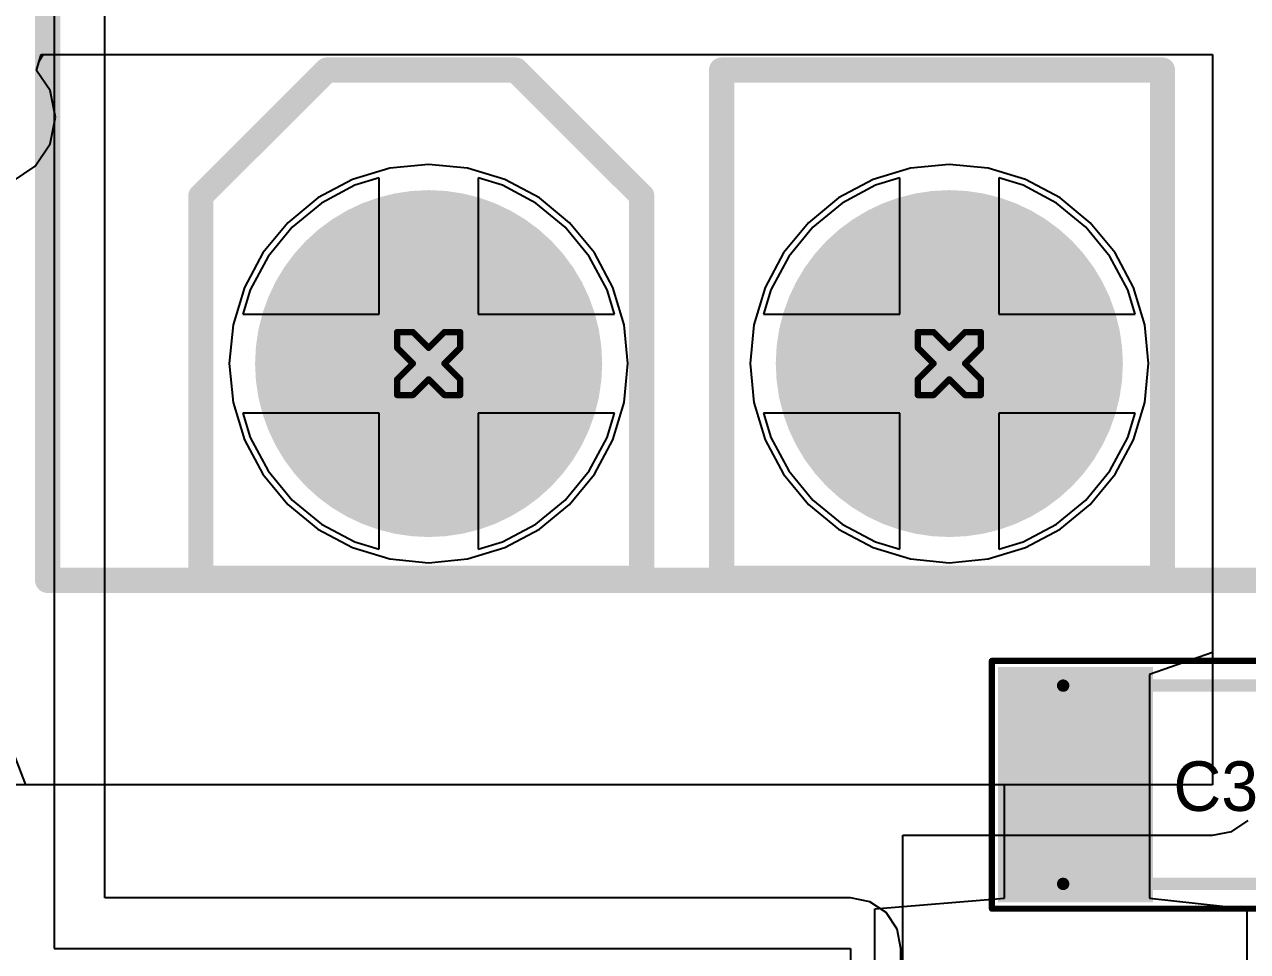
# Model space of a CAD drawing. Header units: millimetres. Extents: x 5 to 399, y 5 to 287.
# Drawn here: x 225.35 to 235.22, y 167.22 to 174.7 of the extents above; entities that cross this region are included whole.
import ezdxf

# ---------------------------------------------------------------- set-up
doc = ezdxf.new("R2010")
doc.units = ezdxf.units.MM
for name, color, linetype in [('BottomLayer', 5, 'Continuous'), ('BottomSolder', 6, 'Continuous'), ('DrillDrawing', 1, 'Continuous'), ('Mechanical13', 56, 'Continuous'), ('MidLayer1', 16, 'Continuous'), ('MidLayer2', 76, 'Continuous'), ('MultiLayer', 9, 'Continuous'), ('PadHoleLayer', 156, 'Continuous'), ('TopLayer', 1, 'Continuous'), ('TopOverlay', 2, 'Continuous'), ('TopPaste', 8, 'Continuous'), ('TopSolder', 216, 'Continuous')]:
    doc.layers.add(name, color=color, linetype=linetype)

# ---------------------------------------------------------------- blocks, each defined once
blk = doc.blocks.new('1206_C_67')
at = {"layer": 'Mechanical13', "const_width": 0.1}
for points in [[(1.6002, 0.8002), (-1.5998, 0.8002)], [(-1.5998, 0.8002), (-1.5998, -0.7999)], [(1.6002, 0.8002), (1.6002, -0.7999)], [(1.6002, -0.7999), (-1.5998, -0.7999)]]:
    blk.add_lwpolyline(points, dxfattribs=at)
at = {"layer": 'Mechanical13', "const_width": 0.05}
for points in [[(-1.6248, 0.8002, 1), (-1.5748, 0.8002, 1)], [(-1.6248, 0.8002, 1), (-1.5748, 0.8002, 1)], [(1.5752, 0.8002, 1), (1.6252, 0.8002, 1)], [(1.5752, 0.8002, 1), (1.6252, 0.8002, 1)], [(-1.6248, -0.7999, 1), (-1.5748, -0.7999, 1)], [(-1.6248, -0.7999, 1), (-1.5748, -0.7999, 1)], [(1.5752, -0.7999, 1), (1.6252, -0.7999, 1)], [(1.5752, -0.7999, 1), (1.6252, -0.7999, 1)]]:
    blk.add_lwpolyline(points, format="xyb", close=True, dxfattribs=at)
at = {"layer": 'TopLayer'}
for points in [[(-0.925, -0.9), (-0.925, 0.9), (-2.075, -0.9), (-2.075, 0.9)], [(2.075, -0.9), (2.075, 0.9), (0.925, -0.9), (0.925, 0.9)]]:
    blk.add_solid(points, dxfattribs=at)
at = {"layer": 'TopOverlay', "const_width": 0.05}
for points in [[(-2.2, 1), (-2.2, -1)], [(2.175, 1), (-2.2, 1)], [(2.175, 1), (2.175, -1)], [(2.175, -1), (-2.2, -1)]]:
    blk.add_lwpolyline(points, dxfattribs=at)
at = {"layer": 'TopOverlay', "const_width": 0.025}
for points in [[(-2.2125, 1, 1), (-2.1875, 1, 1)], [(-2.2125, 1, 1), (-2.1875, 1, 1)], [(2.1625, 1, 1), (2.1875, 1, 1)], [(2.1625, 1, 1), (2.1875, 1, 1)], [(-2.2125, -1, 1), (-2.1875, -1, 1)], [(-2.2125, -1, 1), (-2.1875, -1, 1)], [(2.1625, -1, 1), (2.1875, -1, 1)], [(2.1625, -1, 1), (2.1875, -1, 1)]]:
    blk.add_lwpolyline(points, format="xyb", close=True, dxfattribs=at)
at = {"layer": 'TopPaste'}
for points in [[(-0.925, -0.9), (-0.925, 0.9), (-2.075, -0.9), (-2.075, 0.9)], [(2.075, -0.9), (2.075, 0.9), (0.925, -0.9), (0.925, 0.9)]]:
    blk.add_solid(points, dxfattribs=at)
at = {"layer": 'TopSolder'}
for points in [[(-0.875, -0.95), (-0.875, 0.95), (-2.125, -0.95), (-2.125, 0.95)], [(2.125, -0.95), (2.125, 0.95), (0.875, -0.95), (0.875, 0.95)]]:
    blk.add_solid(points, dxfattribs=at)
blk = doc.blocks.new('MOLEX_M_______4P_90_180____172')
at = {"layer": 'BottomLayer', "const_width": 1.35}
for points in [[(-2.775, -2.75, 1), (-1.425, -2.75, 1)], [(1.425, -2.75, 1), (2.775, -2.75, 1)]]:
    blk.add_lwpolyline(points, format="xyb", close=True, dxfattribs=at)
at = {"layer": 'BottomSolder', "const_width": 1.4}
for points in [[(-2.8, -2.75, 1), (-1.4, -2.75, 1)], [(1.4, -2.75, 1), (2.8, -2.75, 1)]]:
    blk.add_lwpolyline(points, format="xyb", close=True, dxfattribs=at)
at = {"layer": 'MidLayer1', "const_width": 1.35}
for points in [[(-2.775, -2.75, 1), (-1.425, -2.75, 1)], [(1.425, -2.75, 1), (2.775, -2.75, 1)]]:
    blk.add_lwpolyline(points, format="xyb", close=True, dxfattribs=at)
at = {"layer": 'MidLayer2', "const_width": 1.35}
for points in [[(-2.775, -2.75, 1), (-1.425, -2.75, 1)], [(1.425, -2.75, 1), (2.775, -2.75, 1)]]:
    blk.add_lwpolyline(points, format="xyb", close=True, dxfattribs=at)
at = {"layer": 'MultiLayer', "const_width": 1.35}
for points in [[(-2.775, -2.75, 1), (-1.425, -2.75, 1)], [(1.425, -2.75, 1), (2.775, -2.75, 1)]]:
    blk.add_lwpolyline(points, format="xyb", close=True, dxfattribs=at)
at = {"layer": 'PadHoleLayer', "const_width": 0.85}
for points in [[(-2.525, -2.75, 1), (-1.675, -2.75, 1)], [(1.675, -2.75, 1), (2.525, -2.75, 1)]]:
    blk.add_lwpolyline(points, format="xyb", close=True, dxfattribs=at)
at = {"layer": 'TopLayer', "const_width": 1.35}
for points in [[(-2.775, -2.75, 1), (-1.425, -2.75, 1)], [(1.425, -2.75, 1), (2.775, -2.75, 1)]]:
    blk.add_lwpolyline(points, format="xyb", close=True, dxfattribs=at)
at = {"layer": 'TopOverlay', "const_width": 0.2032}
for points in [[(-5.1734, -4.5), (-5.1734, 16.6438)], [(-3.937, -1.397), (-2.921, -0.381)], [(-2.921, -0.381), (-1.397, -0.381)], [(-1.397, -0.381), (-0.381, -1.397)], [(0.263, -0.928), (0.263, -0.381)], [(0.263, -0.381), (3.819, -0.381)], [(3.819, -0.928), (3.819, -0.381)], [(0.263, -4.484), (0.263, -0.928)], [(3.819, -4.484), (3.819, -0.928)], [(-3.937, -1.944), (-3.937, -1.397)], [(-0.381, -1.944), (-0.381, -1.397)], [(-3.937, -4.484), (-3.937, -1.944)], [(-0.381, -4.484), (-0.381, -1.944)], [(-5.1734, -4.5), (3.3629, -4.5)], [(-3.937, -4.484), (-0.381, -4.484)], [(0.263, -4.484), (3.819, -4.484)], [(3.3629, -4.5), (4.8088, -4.5)]]:
    blk.add_lwpolyline(points, dxfattribs=at)
at = {"layer": 'TopOverlay', "const_width": 0.1016}
for points in [[(-2.9718, -0.381, 1), (-2.8702, -0.381, 1)], [(-2.9718, -0.381, 1), (-2.8702, -0.381, 1)], [(-1.4478, -0.381, 1), (-1.3462, -0.381, 1)], [(-1.4478, -0.381, 1), (-1.3462, -0.381, 1)], [(0.2122, -0.381, 1), (0.3138, -0.381, 1)], [(0.2122, -0.381, 1), (0.3138, -0.381, 1)], [(3.7682, -0.381, 1), (3.8698, -0.381, 1)], [(3.7682, -0.381, 1), (3.8698, -0.381, 1)], [(0.2122, -0.928, 1), (0.3138, -0.928, 1)], [(0.2122, -0.928, 1), (0.3138, -0.928, 1)], [(3.7682, -0.928, 1), (3.8698, -0.928, 1)], [(3.7682, -0.928, 1), (3.8698, -0.928, 1)], [(-3.9878, -1.397, 1), (-3.8862, -1.397, 1)], [(-3.9878, -1.397, 1), (-3.8862, -1.397, 1)], [(-0.4318, -1.397, 1), (-0.3302, -1.397, 1)], [(-0.4318, -1.397, 1), (-0.3302, -1.397, 1)], [(-3.9878, -1.944, 1), (-3.8862, -1.944, 1)], [(-3.9878, -1.944, 1), (-3.8862, -1.944, 1)], [(-0.4318, -1.944, 1), (-0.3302, -1.944, 1)], [(-0.4318, -1.944, 1), (-0.3302, -1.944, 1)], [(-5.2242, -4.5, 1), (-5.1226, -4.5, 1)], [(-5.2242, -4.5, 1), (-5.1226, -4.5, 1)], [(-3.9878, -4.484, 1), (-3.8862, -4.484, 1)], [(-3.9878, -4.484, 1), (-3.8862, -4.484, 1)], [(-0.4318, -4.484, 1), (-0.3302, -4.484, 1)], [(-0.4318, -4.484, 1), (-0.3302, -4.484, 1)], [(0.2122, -4.484, 1), (0.3138, -4.484, 1)], [(0.2122, -4.484, 1), (0.3138, -4.484, 1)], [(3.3121, -4.5, 1), (3.4137, -4.5, 1)], [(3.3121, -4.5, 1), (3.4137, -4.5, 1)], [(3.7682, -4.484, 1), (3.8698, -4.484, 1)], [(3.7682, -4.484, 1), (3.8698, -4.484, 1)]]:
    blk.add_lwpolyline(points, format="xyb", close=True, dxfattribs=at)
at = {"layer": 'TopSolder', "const_width": 1.4}
for points in [[(-2.8, -2.75, 1), (-1.4, -2.75, 1)], [(1.4, -2.75, 1), (2.8, -2.75, 1)]]:
    blk.add_lwpolyline(points, format="xyb", close=True, dxfattribs=at)

msp = doc.modelspace()

# ---------------------------------------------------------------- linework, layer by layer
at = {"layer": 'BottomLayer'}
for p, q in [((225.45, 174.3284), (225.4863, 174.4554)), ((225.4863, 174.4554), (234.935, 174.4554)), ((234.935, 174.4554), (234.935, 168.5626)), ((225.5593, 174.1648), (225.45, 174.3284)), ((225.602, 173.9502), (225.5593, 174.1648)), ((225.5593, 173.7356), (225.602, 173.9502)), ((225.4377, 173.5537), (225.5593, 173.7356)), ((225.2558, 173.4321), (225.4377, 173.5537)), ((228.2988, 173.5386), (227.9971, 173.4471)), ((228.6124, 173.5695), (228.2988, 173.5386)), ((228.9261, 173.5386), (228.6124, 173.5695)), ((229.2277, 173.4471), (228.9261, 173.5386)), ((227.9971, 173.4471), (227.7192, 173.2986)), ((229.5056, 173.2986), (229.2277, 173.4471)), ((232.4124, 173.4602), (232.2164, 173.4007)), ((232.4124, 172.3618), (232.4124, 173.4602)), ((233.4084, 173.4007), (233.2124, 173.4602)), ((233.2124, 173.4602), (233.2124, 172.3618)), ((232.2164, 173.4007), (231.9471, 173.2568)), ((233.6777, 173.2568), (233.4084, 173.4007)), ((227.7192, 173.2986), (227.4756, 173.0986)), ((229.7493, 173.0986), (229.5056, 173.2986)), ((231.9471, 173.2568), (231.7111, 173.0631)), ((233.9137, 173.0631), (233.6777, 173.2568)), ((227.4756, 173.0986), (227.2756, 172.855)), ((229.9492, 172.855), (229.7493, 173.0986)), ((231.7111, 173.0631), (231.5174, 172.8271)), ((234.1074, 172.8271), (233.9137, 173.0631)), ((227.2756, 172.855), (227.127, 172.577)), ((230.0978, 172.577), (229.9492, 172.855)), ((231.5174, 172.8271), (231.3735, 172.5578)), ((234.2513, 172.5578), (234.1074, 172.8271)), ((227.127, 172.577), (227.0356, 172.2754)), ((230.1893, 172.2754), (230.0978, 172.577)), ((231.3735, 172.5578), (231.314, 172.3618)), ((234.3108, 172.3618), (234.2513, 172.5578)), ((231.314, 172.3618), (232.4124, 172.3618)), ((233.2124, 172.3618), (234.3108, 172.3618)), ((227.0356, 172.2754), (227.0047, 171.9618)), ((230.2201, 171.9618), (230.1893, 172.2754)), ((227.0047, 171.9618), (227.0356, 171.6481)), ((230.1893, 171.6481), (230.2201, 171.9618)), ((227.0356, 171.6481), (227.127, 171.3465)), ((230.0978, 171.3465), (230.1893, 171.6481)), ((232.4124, 171.5618), (231.314, 171.5618)), ((231.314, 171.5618), (231.3735, 171.3658)), ((232.4124, 170.4634), (232.4124, 171.5618)), ((234.3108, 171.5618), (233.2124, 171.5618)), ((233.2124, 171.5618), (233.2124, 170.4634)), ((234.2513, 171.3658), (234.3108, 171.5618)), ((227.127, 171.3465), (227.2756, 171.0686)), ((229.9492, 171.0686), (230.0978, 171.3465)), ((231.3735, 171.3658), (231.5174, 171.0965)), ((234.1074, 171.0965), (234.2513, 171.3658)), ((231.5174, 171.0965), (231.7111, 170.8605)), ((233.9137, 170.8605), (234.1074, 171.0965)), ((227.2756, 171.0686), (227.4756, 170.8249)), ((229.7493, 170.8249), (229.9492, 171.0686)), ((227.4756, 170.8249), (227.7192, 170.625)), ((229.5056, 170.625), (229.7493, 170.8249)), ((231.7111, 170.8605), (231.9471, 170.6668)), ((233.6777, 170.6668), (233.9137, 170.8605)), ((227.7192, 170.625), (227.9971, 170.4764)), ((229.2277, 170.4764), (229.5056, 170.625)), ((231.9471, 170.6668), (232.2164, 170.5228)), ((233.4084, 170.5228), (233.6777, 170.6668)), ((232.2164, 170.5228), (232.4124, 170.4634)), ((233.2124, 170.4634), (233.4084, 170.5228)), ((227.9971, 170.4764), (228.2988, 170.3849)), ((228.2988, 170.3849), (228.6124, 170.354)), ((228.6124, 170.354), (228.9261, 170.3849)), ((228.9261, 170.3849), (229.2277, 170.4764)), ((234.935, 168.5626), (216.9361, 168.5626)), ((235.0911, 168.1859), (235.2234, 168.2743)), ((232.4371, 164.8288), (232.4371, 168.1548)), ((232.4371, 168.1548), (234.935, 168.1548)), ((234.935, 168.1548), (235.0911, 168.1859))]:
    msp.add_line(p, q, dxfattribs=at)
at = {"layer": 'DrillDrawing', "const_width": 0.0508}
for points in [[(228.3584, 172.0888), (228.3584, 172.2158)], [(228.3584, 172.2158), (228.4854, 172.2158)], [(228.4854, 172.2158), (228.6124, 172.0888)], [(228.6124, 172.0888), (228.7394, 172.2158)], [(228.7394, 172.2158), (228.8664, 172.2158)], [(228.8664, 172.0888), (228.8664, 172.2158)], [(232.5584, 172.0888), (232.5584, 172.2158)], [(232.5584, 172.2158), (232.6854, 172.2158)], [(232.6854, 172.2158), (232.8124, 172.0888)], [(232.8124, 172.0888), (232.9394, 172.2158)], [(232.9394, 172.2158), (233.0664, 172.2158)], [(233.0664, 172.0888), (233.0664, 172.2158)], [(228.3584, 172.0888), (228.4854, 171.9618)], [(228.7394, 171.9618), (228.8664, 172.0888)], [(232.5584, 172.0888), (232.6854, 171.9618)], [(232.9394, 171.9618), (233.0664, 172.0888)], [(228.3584, 171.8348), (228.4854, 171.9618)], [(228.7394, 171.9618), (228.8664, 171.8348)], [(232.5584, 171.8348), (232.6854, 171.9618)], [(232.9394, 171.9618), (233.0664, 171.8348)], [(228.3584, 171.7078), (228.3584, 171.8348)], [(228.4854, 171.7078), (228.6124, 171.8348)], [(228.6124, 171.8348), (228.7394, 171.7078)], [(228.8664, 171.7078), (228.8664, 171.8348)], [(232.5584, 171.7078), (232.5584, 171.8348)], [(232.6854, 171.7078), (232.8124, 171.8348)], [(232.8124, 171.8348), (232.9394, 171.7078)], [(233.0664, 171.7078), (233.0664, 171.8348)], [(228.3584, 171.7078), (228.4854, 171.7078)], [(228.7394, 171.7078), (228.8664, 171.7078)], [(232.5584, 171.7078), (232.6854, 171.7078)], [(232.9394, 171.7078), (233.0664, 171.7078)]]:
    msp.add_lwpolyline(points, dxfattribs=at)
at = {"layer": 'DrillDrawing', "const_width": 0.0254}
for points in [[(228.3457, 172.2158, 1), (228.3711, 172.2158, 1)], [(228.3457, 172.2158, 1), (228.3711, 172.2158, 1)], [(228.4727, 172.2158, 1), (228.4981, 172.2158, 1)], [(228.4727, 172.2158, 1), (228.4981, 172.2158, 1)], [(228.7267, 172.2158, 1), (228.7521, 172.2158, 1)], [(228.7267, 172.2158, 1), (228.7521, 172.2158, 1)], [(228.8537, 172.2158, 1), (228.8791, 172.2158, 1)], [(228.8537, 172.2158, 1), (228.8791, 172.2158, 1)], [(232.5457, 172.2158, 1), (232.5711, 172.2158, 1)], [(232.5457, 172.2158, 1), (232.5711, 172.2158, 1)], [(232.6727, 172.2158, 1), (232.6981, 172.2158, 1)], [(232.6727, 172.2158, 1), (232.6981, 172.2158, 1)], [(232.9267, 172.2158, 1), (232.9521, 172.2158, 1)], [(232.9267, 172.2158, 1), (232.9521, 172.2158, 1)], [(233.0537, 172.2158, 1), (233.0791, 172.2158, 1)], [(233.0537, 172.2158, 1), (233.0791, 172.2158, 1)], [(228.3457, 172.0888, 1), (228.3711, 172.0888, 1)], [(228.3457, 172.0888, 1), (228.3711, 172.0888, 1)], [(228.5997, 172.0888, 1), (228.6251, 172.0888, 1)], [(228.5997, 172.0888, 1), (228.6251, 172.0888, 1)], [(228.8537, 172.0888, 1), (228.8791, 172.0888, 1)], [(228.8537, 172.0888, 1), (228.8791, 172.0888, 1)], [(232.5457, 172.0888, 1), (232.5711, 172.0888, 1)], [(232.5457, 172.0888, 1), (232.5711, 172.0888, 1)], [(232.7997, 172.0888, 1), (232.8251, 172.0888, 1)], [(232.7997, 172.0888, 1), (232.8251, 172.0888, 1)], [(233.0537, 172.0888, 1), (233.0791, 172.0888, 1)], [(233.0537, 172.0888, 1), (233.0791, 172.0888, 1)], [(228.4727, 171.9618, 1), (228.4981, 171.9618, 1)], [(228.4727, 171.9618, 1), (228.4981, 171.9618, 1)], [(228.7267, 171.9618, 1), (228.7521, 171.9618, 1)], [(228.7267, 171.9618, 1), (228.7521, 171.9618, 1)], [(232.6727, 171.9618, 1), (232.6981, 171.9618, 1)], [(232.6727, 171.9618, 1), (232.6981, 171.9618, 1)], [(232.9267, 171.9618, 1), (232.9521, 171.9618, 1)], [(232.9267, 171.9618, 1), (232.9521, 171.9618, 1)], [(228.3457, 171.8348, 1), (228.3711, 171.8348, 1)], [(228.3457, 171.8348, 1), (228.3711, 171.8348, 1)], [(228.5997, 171.8348, 1), (228.6251, 171.8348, 1)], [(228.5997, 171.8348, 1), (228.6251, 171.8348, 1)], [(228.8537, 171.8348, 1), (228.8791, 171.8348, 1)], [(228.8537, 171.8348, 1), (228.8791, 171.8348, 1)], [(232.5457, 171.8348, 1), (232.5711, 171.8348, 1)], [(232.5457, 171.8348, 1), (232.5711, 171.8348, 1)], [(232.7997, 171.8348, 1), (232.8251, 171.8348, 1)], [(232.7997, 171.8348, 1), (232.8251, 171.8348, 1)], [(233.0537, 171.8348, 1), (233.0791, 171.8348, 1)], [(233.0537, 171.8348, 1), (233.0791, 171.8348, 1)], [(228.3457, 171.7078, 1), (228.3711, 171.7078, 1)], [(228.3457, 171.7078, 1), (228.3711, 171.7078, 1)], [(228.4727, 171.7078, 1), (228.4981, 171.7078, 1)], [(228.4727, 171.7078, 1), (228.4981, 171.7078, 1)], [(228.7267, 171.7078, 1), (228.7521, 171.7078, 1)], [(228.7267, 171.7078, 1), (228.7521, 171.7078, 1)], [(228.8537, 171.7078, 1), (228.8791, 171.7078, 1)], [(228.8537, 171.7078, 1), (228.8791, 171.7078, 1)], [(232.5457, 171.7078, 1), (232.5711, 171.7078, 1)], [(232.5457, 171.7078, 1), (232.5711, 171.7078, 1)], [(232.6727, 171.7078, 1), (232.6981, 171.7078, 1)], [(232.6727, 171.7078, 1), (232.6981, 171.7078, 1)], [(232.9267, 171.7078, 1), (232.9521, 171.7078, 1)], [(232.9267, 171.7078, 1), (232.9521, 171.7078, 1)], [(233.0537, 171.7078, 1), (233.0791, 171.7078, 1)], [(233.0537, 171.7078, 1), (233.0791, 171.7078, 1)]]:
    msp.add_lwpolyline(points, format="xyb", close=True, dxfattribs=at)
at = {"layer": 'MidLayer1'}
for p, q in [((225.5924, 179.8656), (225.5924, 167.2418)), ((226.0002, 167.6496), (226.0002, 179.4578)), ((228.2988, 173.5386), (227.9971, 173.4471)), ((228.6124, 173.5695), (228.2988, 173.5386)), ((228.9261, 173.5386), (228.6124, 173.5695)), ((229.2277, 173.4471), (228.9261, 173.5386)), ((232.4987, 173.5386), (232.1971, 173.4471)), ((232.8124, 173.5695), (232.4987, 173.5386)), ((233.1261, 173.5386), (232.8124, 173.5695)), ((233.4277, 173.4471), (233.1261, 173.5386)), ((227.9971, 173.4471), (227.7192, 173.2986)), ((229.5056, 173.2986), (229.2277, 173.4471)), ((232.1971, 173.4471), (231.9192, 173.2986)), ((233.7056, 173.2986), (233.4277, 173.4471)), ((227.7192, 173.2986), (227.4756, 173.0986)), ((229.7493, 173.0986), (229.5056, 173.2986)), ((231.9192, 173.2986), (231.6756, 173.0986)), ((233.9492, 173.0986), (233.7056, 173.2986)), ((227.4756, 173.0986), (227.2756, 172.855)), ((229.9492, 172.855), (229.7493, 173.0986)), ((231.6756, 173.0986), (231.4756, 172.855)), ((234.1492, 172.855), (233.9492, 173.0986)), ((227.2756, 172.855), (227.127, 172.577)), ((230.0978, 172.577), (229.9492, 172.855)), ((231.4756, 172.855), (231.327, 172.577)), ((234.2978, 172.577), (234.1492, 172.855)), ((227.127, 172.577), (227.0356, 172.2754)), ((230.1893, 172.2754), (230.0978, 172.577)), ((231.327, 172.577), (231.2355, 172.2754)), ((234.3892, 172.2754), (234.2978, 172.577)), ((227.0356, 172.2754), (227.0047, 171.9618)), ((230.2201, 171.9618), (230.1893, 172.2754)), ((231.2355, 172.2754), (231.2047, 171.9618)), ((234.4201, 171.9618), (234.3892, 172.2754)), ((227.0047, 171.9618), (227.0356, 171.6481)), ((230.1893, 171.6481), (230.2201, 171.9618)), ((231.2047, 171.9618), (231.2355, 171.6481)), ((234.3892, 171.6481), (234.4201, 171.9618)), ((227.0356, 171.6481), (227.127, 171.3465)), ((230.0978, 171.3465), (230.1893, 171.6481)), ((231.2355, 171.6481), (231.327, 171.3465)), ((234.2978, 171.3465), (234.3892, 171.6481)), ((227.127, 171.3465), (227.2756, 171.0686)), ((229.9492, 171.0686), (230.0978, 171.3465)), ((231.327, 171.3465), (231.4756, 171.0686)), ((234.1492, 171.0686), (234.2978, 171.3465)), ((227.2756, 171.0686), (227.4756, 170.8249)), ((229.7493, 170.8249), (229.9492, 171.0686)), ((231.4756, 171.0686), (231.6756, 170.8249)), ((233.9492, 170.8249), (234.1492, 171.0686)), ((227.4756, 170.8249), (227.7192, 170.625)), ((229.5056, 170.625), (229.7493, 170.8249)), ((231.6756, 170.8249), (231.9192, 170.625)), ((233.7056, 170.625), (233.9492, 170.8249)), ((227.7192, 170.625), (227.9971, 170.4764)), ((229.2277, 170.4764), (229.5056, 170.625)), ((231.9192, 170.625), (232.1971, 170.4764)), ((233.4277, 170.4764), (233.7056, 170.625)), ((227.9971, 170.4764), (228.2988, 170.3849)), ((228.2988, 170.3849), (228.6124, 170.354)), ((228.6124, 170.354), (228.9261, 170.3849)), ((228.9261, 170.3849), (229.2277, 170.4764)), ((232.1971, 170.4764), (232.4987, 170.3849)), ((232.4987, 170.3849), (232.8124, 170.354)), ((232.8124, 170.354), (233.1261, 170.3849)), ((233.1261, 170.3849), (233.4277, 170.4764)), ((232.014, 167.6496), (226.0002, 167.6496)), ((232.1701, 167.6186), (232.014, 167.6496)), ((232.3024, 167.5302), (232.1701, 167.6186)), ((232.3908, 167.3979), (232.3024, 167.5302)), ((232.4218, 167.2418), (232.3908, 167.3979)), ((225.5924, 167.2418), (232.014, 167.2418)), ((232.014, 167.2418), (232.014, 165.0828)), ((232.4218, 165.0828), (232.4218, 167.2418))]:
    msp.add_line(p, q, dxfattribs=at)
at = {"layer": 'MidLayer2'}
for p, q in [((225.5924, 179.8656), (225.5924, 167.2418)), ((226.0002, 167.6496), (226.0002, 179.4578)), ((228.2988, 173.5386), (227.9971, 173.4471)), ((228.6124, 173.5695), (228.2988, 173.5386)), ((228.9261, 173.5386), (228.6124, 173.5695)), ((229.2277, 173.4471), (228.9261, 173.5386)), ((232.4987, 173.5386), (232.1971, 173.4471)), ((232.8124, 173.5695), (232.4987, 173.5386)), ((233.1261, 173.5386), (232.8124, 173.5695)), ((233.4277, 173.4471), (233.1261, 173.5386)), ((227.9971, 173.4471), (227.7192, 173.2986)), ((229.5056, 173.2986), (229.2277, 173.4471)), ((232.1971, 173.4471), (231.9192, 173.2986)), ((233.7056, 173.2986), (233.4277, 173.4471)), ((227.7192, 173.2986), (227.4756, 173.0986)), ((229.7493, 173.0986), (229.5056, 173.2986)), ((231.9192, 173.2986), (231.6756, 173.0986)), ((233.9492, 173.0986), (233.7056, 173.2986)), ((227.4756, 173.0986), (227.2756, 172.855)), ((229.9492, 172.855), (229.7493, 173.0986)), ((231.6756, 173.0986), (231.4756, 172.855)), ((234.1492, 172.855), (233.9492, 173.0986)), ((227.2756, 172.855), (227.127, 172.577)), ((230.0978, 172.577), (229.9492, 172.855)), ((231.4756, 172.855), (231.327, 172.577)), ((234.2978, 172.577), (234.1492, 172.855)), ((227.127, 172.577), (227.0356, 172.2754)), ((230.1893, 172.2754), (230.0978, 172.577)), ((231.327, 172.577), (231.2355, 172.2754)), ((234.3892, 172.2754), (234.2978, 172.577)), ((227.0356, 172.2754), (227.0047, 171.9618)), ((230.2201, 171.9618), (230.1893, 172.2754)), ((231.2355, 172.2754), (231.2047, 171.9618)), ((234.4201, 171.9618), (234.3892, 172.2754)), ((227.0047, 171.9618), (227.0356, 171.6481)), ((230.1893, 171.6481), (230.2201, 171.9618)), ((231.2047, 171.9618), (231.2355, 171.6481)), ((234.3892, 171.6481), (234.4201, 171.9618)), ((227.0356, 171.6481), (227.127, 171.3465)), ((230.0978, 171.3465), (230.1893, 171.6481)), ((231.2355, 171.6481), (231.327, 171.3465)), ((234.2978, 171.3465), (234.3892, 171.6481)), ((227.127, 171.3465), (227.2756, 171.0686)), ((229.9492, 171.0686), (230.0978, 171.3465)), ((231.327, 171.3465), (231.4756, 171.0686)), ((234.1492, 171.0686), (234.2978, 171.3465)), ((227.2756, 171.0686), (227.4756, 170.8249)), ((229.7493, 170.8249), (229.9492, 171.0686)), ((231.4756, 171.0686), (231.6756, 170.8249)), ((233.9492, 170.8249), (234.1492, 171.0686)), ((227.4756, 170.8249), (227.7192, 170.625)), ((229.5056, 170.625), (229.7493, 170.8249)), ((231.6756, 170.8249), (231.9192, 170.625)), ((233.7056, 170.625), (233.9492, 170.8249)), ((227.7192, 170.625), (227.9971, 170.4764)), ((229.2277, 170.4764), (229.5056, 170.625)), ((231.9192, 170.625), (232.1971, 170.4764)), ((233.4277, 170.4764), (233.7056, 170.625)), ((227.9971, 170.4764), (228.2988, 170.3849)), ((228.2988, 170.3849), (228.6124, 170.354)), ((228.6124, 170.354), (228.9261, 170.3849)), ((228.9261, 170.3849), (229.2277, 170.4764)), ((232.1971, 170.4764), (232.4987, 170.3849)), ((232.4987, 170.3849), (232.8124, 170.354)), ((232.8124, 170.354), (233.1261, 170.3849)), ((233.1261, 170.3849), (233.4277, 170.4764)), ((232.014, 167.6496), (226.0002, 167.6496)), ((232.1701, 167.6186), (232.014, 167.6496)), ((232.3024, 167.5302), (232.1701, 167.6186)), ((232.3908, 167.3979), (232.3024, 167.5302)), ((232.4218, 167.2418), (232.3908, 167.3979)), ((225.5924, 167.2418), (232.014, 167.2418)), ((232.014, 167.2418), (232.014, 165.0828)), ((232.4218, 165.0828), (232.4218, 167.2418))]:
    msp.add_line(p, q, dxfattribs=at)
at = {"layer": 'TopLayer'}
for p, q in [((225.4707, 174.4012), (225.5036, 174.4554)), ((225.5036, 174.4554), (234.935, 174.4554)), ((234.935, 174.4554), (234.935, 169.6294)), ((225.45, 174.3284), (225.4707, 174.4012)), ((225.5593, 174.1648), (225.45, 174.3284)), ((225.602, 173.9502), (225.5593, 174.1648)), ((225.5593, 173.7356), (225.602, 173.9502)), ((225.4377, 173.5537), (225.5593, 173.7356)), ((225.2558, 173.4321), (225.4377, 173.5537)), ((232.4987, 173.5386), (232.1971, 173.4471)), ((232.8124, 173.5695), (232.4987, 173.5386)), ((233.1261, 173.5386), (232.8124, 173.5695)), ((233.4277, 173.4471), (233.1261, 173.5386)), ((228.2124, 173.4602), (228.0164, 173.4007)), ((228.2124, 172.3618), (228.2124, 173.4602)), ((229.2084, 173.4007), (229.0124, 173.4602)), ((229.0124, 173.4602), (229.0124, 172.3618)), ((232.1971, 173.4471), (231.9192, 173.2986)), ((233.7056, 173.2986), (233.4277, 173.4471)), ((228.0164, 173.4007), (227.7471, 173.2568)), ((229.4777, 173.2568), (229.2084, 173.4007)), ((227.7471, 173.2568), (227.5111, 173.0631)), ((229.7137, 173.0631), (229.4777, 173.2568)), ((231.9192, 173.2986), (231.6756, 173.0986)), ((233.9492, 173.0986), (233.7056, 173.2986)), ((227.5111, 173.0631), (227.3174, 172.8271)), ((229.9074, 172.8271), (229.7137, 173.0631)), ((231.6756, 173.0986), (231.4756, 172.855)), ((234.1492, 172.855), (233.9492, 173.0986)), ((231.4756, 172.855), (231.327, 172.577)), ((234.2978, 172.577), (234.1492, 172.855)), ((227.3174, 172.8271), (227.1735, 172.5578)), ((230.0513, 172.5578), (229.9074, 172.8271)), ((227.1735, 172.5578), (227.114, 172.3618)), ((230.1108, 172.3618), (230.0513, 172.5578)), ((231.327, 172.577), (231.2355, 172.2754)), ((234.3892, 172.2754), (234.2978, 172.577)), ((227.114, 172.3618), (228.2124, 172.3618)), ((229.0124, 172.3618), (230.1108, 172.3618)), ((231.2355, 172.2754), (231.2047, 171.9618)), ((234.4201, 171.9618), (234.3892, 172.2754)), ((231.2047, 171.9618), (231.2355, 171.6481)), ((234.3892, 171.6481), (234.4201, 171.9618)), ((231.2355, 171.6481), (231.327, 171.3465)), ((234.2978, 171.3465), (234.3892, 171.6481)), ((228.2124, 171.5618), (227.114, 171.5618)), ((227.114, 171.5618), (227.1735, 171.3658)), ((228.2124, 170.4634), (228.2124, 171.5618)), ((230.1108, 171.5618), (229.0124, 171.5618)), ((229.0124, 171.5618), (229.0124, 170.4634)), ((230.0513, 171.3658), (230.1108, 171.5618)), ((227.1735, 171.3658), (227.3174, 171.0965)), ((229.9074, 171.0965), (230.0513, 171.3658)), ((231.327, 171.3465), (231.4756, 171.0686)), ((234.1492, 171.0686), (234.2978, 171.3465)), ((227.3174, 171.0965), (227.5111, 170.8605)), ((229.7137, 170.8605), (229.9074, 171.0965)), ((231.4756, 171.0686), (231.6756, 170.8249)), ((233.9492, 170.8249), (234.1492, 171.0686)), ((227.5111, 170.8605), (227.7471, 170.6668)), ((229.4777, 170.6668), (229.7137, 170.8605)), ((231.6756, 170.8249), (231.9192, 170.625)), ((233.7056, 170.625), (233.9492, 170.8249)), ((227.7471, 170.6668), (228.0164, 170.5228)), ((229.2084, 170.5228), (229.4777, 170.6668)), ((231.9192, 170.625), (232.1971, 170.4764)), ((233.4277, 170.4764), (233.7056, 170.625)), ((228.0164, 170.5228), (228.2124, 170.4634)), ((229.0124, 170.4634), (229.2084, 170.5228)), ((232.1971, 170.4764), (232.4987, 170.3849)), ((232.4987, 170.3849), (232.8124, 170.354)), ((232.8124, 170.354), (233.1261, 170.3849)), ((233.1261, 170.3849), (233.4277, 170.4764)), ((225.3632, 168.5626), (224.6703, 170.366)), ((234.935, 169.6294), (234.427, 169.4516)), ((234.427, 169.4516), (234.427, 167.6482)), ((233.2586, 168.5626), (225.3632, 168.5626)), ((233.2586, 167.6482), (233.2586, 168.5626)), ((232.2124, 167.5618), (233.2586, 167.6482)), ((234.427, 167.6482), (235.2124, 167.5618)), ((232.2124, 163.8618), (232.2124, 167.5618)), ((235.2124, 167.5618), (235.2124, 163.8618))]:
    msp.add_line(p, q, dxfattribs=at)

# ---------------------------------------------------------------- block references
for name, p, rotation in [('MOLEX_M_______4P_90_180____172', (230.7124, 174.7118), 360), ('1206_C_67', (235.3308, 168.5626), 180)]:
    msp.add_blockref(name, p, dxfattribs=dict(rotation=rotation))

# ---------------------------------------------------------------- texts
at = {"layer": 'TopOverlay'}
msp.add_text('C300', height=0.4, dxfattribs=at).set_placement((234.6198, 168.3512))

doc.saveas('drawing.dxf')
